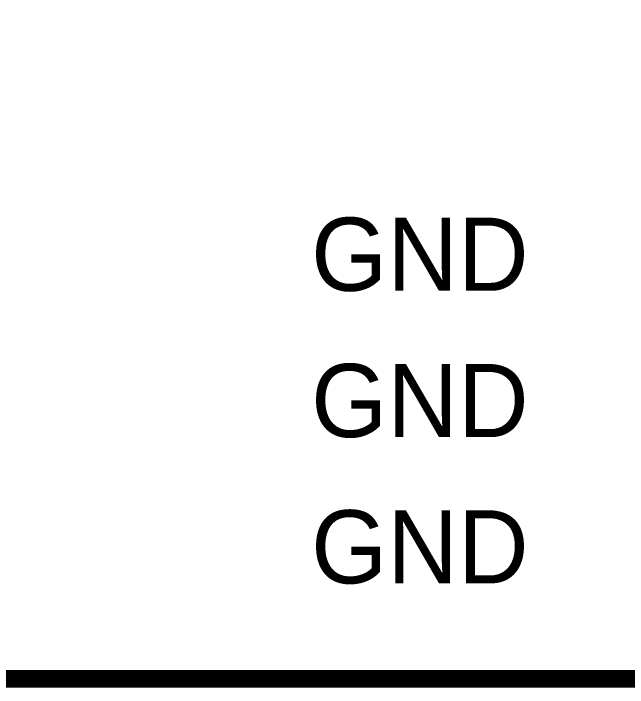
# Model space of a CAD drawing. Header units: inches. Extents: x 0 to 16.9, y 0 to 11.7.
# Drawn here: x 6.0887 to 6.503, y 1.0656 to 1.5208 of the extents above; entities that cross this region are included whole.
import ezdxf

# ---------------------------------------------------------------- set-up
doc = ezdxf.new("R2010")
doc.units = ezdxf.units.IN
doc.header["$MEASUREMENT"] = 0
doc.layers.add('Sheet', color=255, linetype='Continuous')

msp = doc.modelspace()

# ---------------------------------------------------------------- linework, layer by layer
at = {"layer": 'Sheet'}
for points in [[(5.55502, 2.47139, 0.0118, 0.0118, 0), (6.55492, 2.47139, 0.0118, 0.0118, 0), (6.55492, 1.07152, 0.0118, 0.0118, 0), (5.55502, 1.07152, 0.0118, 0.0118, 0), (5.55502, 2.47139, 0.0118, 0.0118, 0)], [(5.55502, 2.47139, 0.0039, 0.0039, 0), (5.55502, 1.07152, 0.0039, 0.0039, 0), (6.55492, 1.07152, 0.0039, 0.0039, 0), (6.55492, 2.47139, 0.0039, 0.0039, 0), (5.55502, 2.47139, 0.0039, 0.0039, 0), (5.55502, 2.47139, 0.0039, 0.0039, 0)]]:
    msp.add_lwpolyline(points, format="xyseb", close=True, dxfattribs=at)

# ---------------------------------------------------------------- texts
for p in [(6.28951, 1.33351), (6.28951, 1.23473), (6.28951, 1.13595)]:
    msp.add_text('GND', height=0.049389, dxfattribs=at).set_placement(p)

doc.saveas('drawing.dxf')
